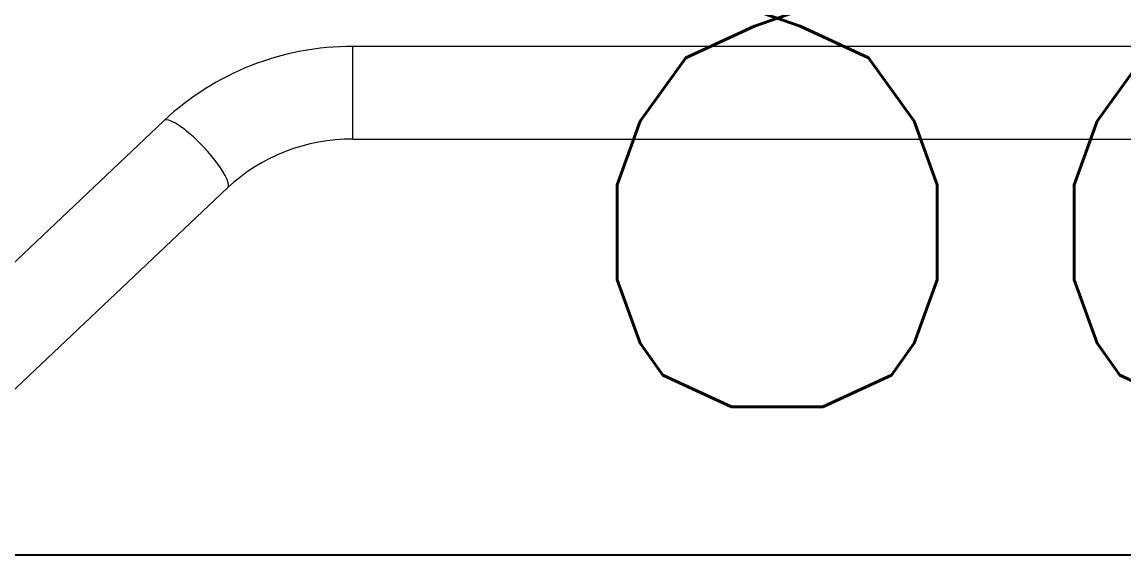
# Model space of a CAD drawing. Extents: x -32840 to 422982, y 280745 to 888746.
# Drawn here: x 217804.2 to 218176.3, y 401956 to 402134 of the extents above; entities that cross this region are included whole.
import ezdxf

# ---------------------------------------------------------------- set-up
doc = ezdxf.new("R2010")
doc.units = 0
doc.header["$LTSCALE"] = 1000
doc.header["$PDMODE"] = 3
doc.linetypes.add('HIDDEN', pattern=[0.375, 0.25, -0.125])
doc.linetypes.add('PHANTOM', pattern=[0.5, 0.25, -0.05, 0.05, -0.05, 0.05, -0.05])
doc.layers.get('Defpoints').update_dxf_attribs({"linetype": 'HIDDEN'})
doc.layers.add('a-dim', color=3, linetype='Continuous')
doc.layers.add('A-FUR', color=33, linetype='Continuous', plot=False, transparency=0.5)
doc.styles.add('ROMANS', font='romans.shx', dxfattribs={"width": 0.8})
doc.dimstyles.new('dim-1', dxfattribs={"dimscale": 100, "dimtxt": 2.25, "dimasz": 1, "dimexe": 1, "dimexo": 1, "dimgap": 0.5, "dimtad": 1, "dimdec": 0, "dimzin": 3, "dimdsep": 46, "dimtxsty": 'ROMANS', "dimblk": 'ARCHTICK', "dimcen": 0.0625, "dimdle": 1, "dimclrd": 256, "dimclre": 256, "dimclrt": 6, "dimadec": 0, "dimazin": 0, "dimtfac": 1, "dimtdec": 0, "dimtix": 1, "dimtmove": 1, "dimatfit": 3, "dimfxl": 1, "dimfrac": 2, "dimtolj": 1, "dimtzin": 3, "dimarcsym": 0})

# ---------------------------------------------------------------- blocks, each defined once
blk = doc.blocks.new('_ArchTick')
at = {"color": 0, "linetype": 'ByBlock', "const_width": 0.15}
blk.add_lwpolyline([(-0.5, -0.5), (0.5, 0.5)], dxfattribs=at)
blk = doc.blocks.new('*D2507')
at = {"layer": 'a-dim', "lineweight": -2, "transparency": 16777216}
for p, q in [((213890.62, 402331.23), (213890.62, 401854.05)), ((222690.62, 402331.23), (222690.62, 401854.05)), ((213790.62, 401954.05), (222790.62, 401954.05))]:
    blk.add_line(p, q, dxfattribs=at)
at = {"layer": 'Defpoints', "color": 0, "transparency": 16777216}
for p in [(213890.62, 402431.23), (222690.62, 402431.23), (222690.62, 401954.05)]:
    blk.add_point(p, dxfattribs=at)
at = {"layer": 'a-dim', "lineweight": -2, "transparency": 16777216, "xscale": 100, "yscale": 100, "zscale": 100, "rotation": 180}
blk.add_blockref('_ArchTick', (213890.62, 401954.05), dxfattribs=at)
at = {"layer": 'a-dim', "lineweight": -2, "transparency": 16777216, "xscale": 100, "yscale": 100, "zscale": 100}
blk.add_blockref('_ArchTick', (222690.62, 401954.05), dxfattribs=at)
at = {"layer": 'a-dim', "color": 6, "transparency": 16777216, "insert": (218290.62, 402116.55), "char_height": 225, "attachment_point": 5, "style": 'ROMANS'}
blk.add_mtext('\\A1;8800', dxfattribs=at)
blk = doc.blocks.new('REC-GYM-02A')
at = {"linetype": 'Continuous', "lineweight": 15}
for p, q in [((273.498, -936.159), (269.723, -939.728)), ((270.582, -940.636), (274.357, -937.067)), ((268.031, -940.388), (257.281, -940.388)), ((257.281, -941.638), (268.031, -941.638))]:
    blk.add_line(p, q, dxfattribs=at)
at = {"linetype": 'PHANTOM', "lineweight": 0}
blk.add_line((268.031, -940.388), (268.031, -941.638), dxfattribs=at)
at = {"linetype": 'PHANTOM', "lineweight": 0, "flags": 128}
blk.add_lwpolyline([(269.723, -939.728), (269.715, -939.739), (269.71, -939.764), (269.715, -939.799), (269.73, -939.843), (269.754, -939.894), (269.787, -939.952), (269.828, -940.014), (269.877, -940.081), (269.931, -940.15), (269.991, -940.219), (270.054, -940.288), (270.119, -940.354), (270.185, -940.416), (270.251, -940.474), (270.314, -940.524), (270.373, -940.567), (270.428, -940.602), (270.476, -940.627), (270.517, -940.642), (270.55, -940.647), (270.574, -940.642), (270.582, -940.636)], dxfattribs=at)
at = {"linetype": 'Continuous', "lineweight": 15}
for centre, radius, start, end in [((268.046, -937.921), 2.467, 269.6492, 312.9038), ((268.045, -937.92), 3.718, 269.7757, 313.0669)]:
    blk.add_arc(centre, radius, start, end, dxfattribs=at)

msp = doc.modelspace()

# ---------------------------------------------------------------- block references
at = {"layer": 'A-FUR', "ltscale": 50, "xscale": 25, "yscale": 25, "zscale": 25, "rotation": 180}
msp.add_blockref('REC-GYM-02A', (224616.69, 378584.75), dxfattribs=at)

# ---------------------------------------------------------------- dimensions: what is measured, and where the dimension line sits
at = {"layer": 'a-dim'}
dim = msp.add_linear_dim(base=(222690.62, 401954.05), p1=(213890.62, 402431.23), p2=(222690.62, 402431.23), dimstyle='dim-1', dxfattribs=at)
dim.commit()
dim.dimension.update_dxf_attribs({"geometry": '*D2507', "text_midpoint": (218290.62, 402116.55)})

doc.saveas('drawing.dxf')
